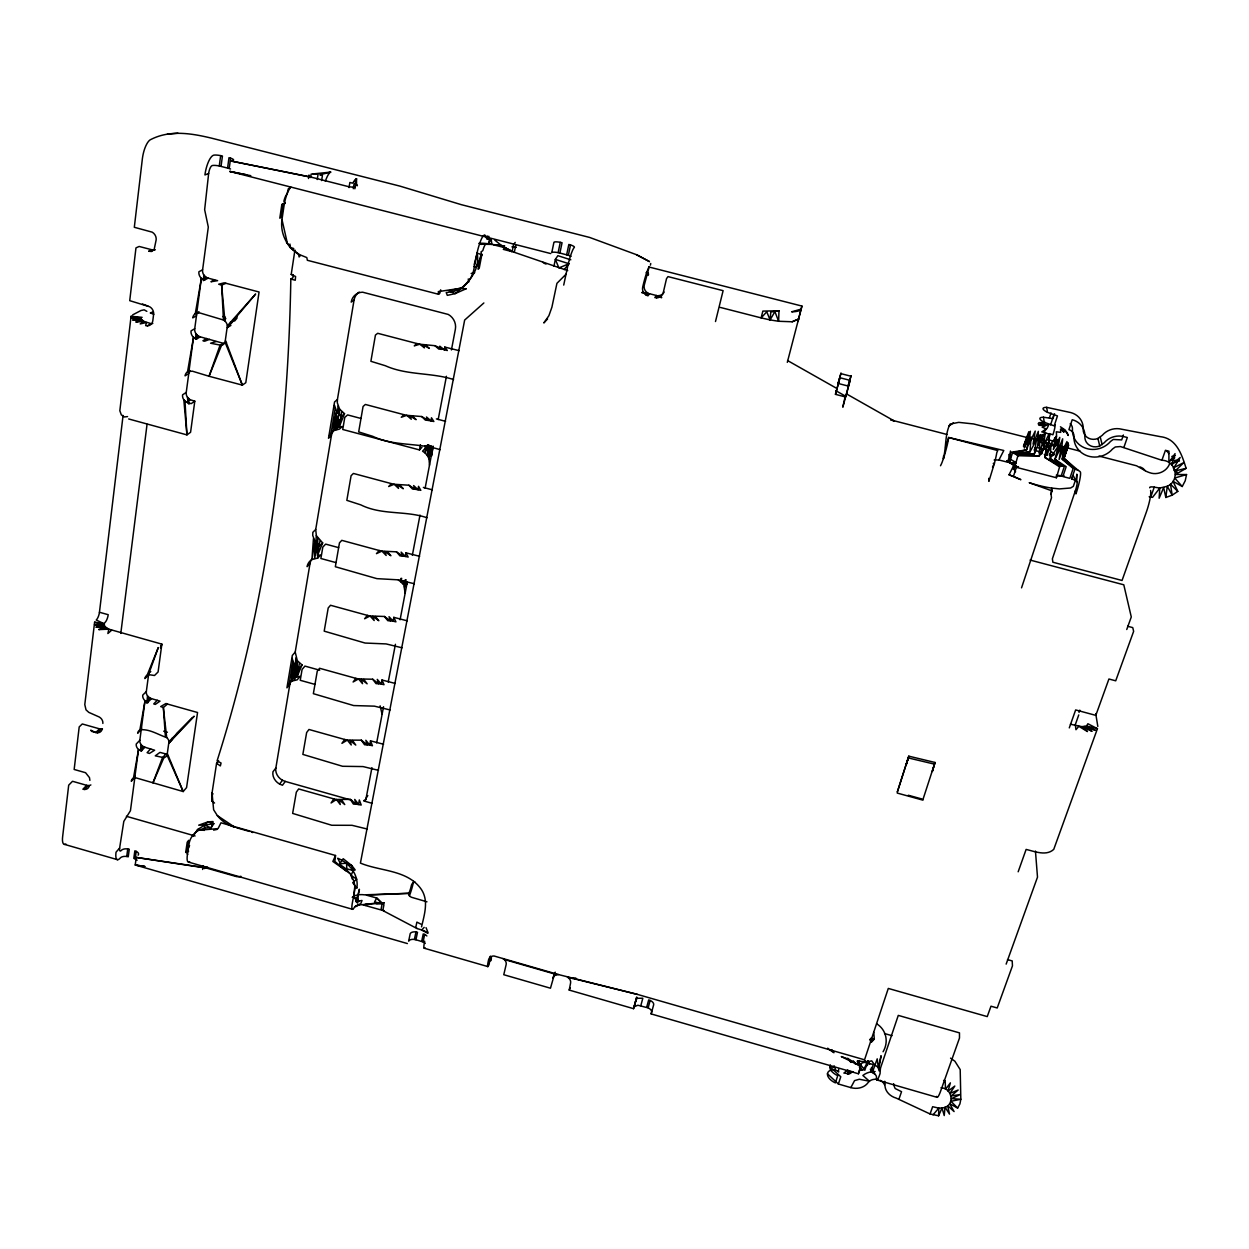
<?xml version="1.0" encoding="UTF-8"?>
<svg xmlns="http://www.w3.org/2000/svg" width="1249" height="1249" viewBox="0 0 1249 1249"><rect width="100%" height="100%" fill="white"/><g stroke="black" fill="none" stroke-linecap="round" stroke-linejoin="round"><path stroke-width="1.5" d="M226.537 342.46A6.948 6.151 53.8 0 1 223.446 343.366L219.902 345.614L209.051 376.261L242.368 385.129L245.788 382.709L259.058 292.001L224.211 282.82L218.684 284.226L221.635 285.131L224.929 321.071A6.994 6.214 54.3 0 1 227.365 325.833L225.07 342.226A6.979 6.183 53.6 0 1 221.526 345.364L209.051 376.261L192.268 371.156L187.537 371.843A6.885 6.058 51.8 0 0 185.086 375.84L188.771 373.482A6.854 6.026 51.9 0 1 190.035 370.547M295.217 652.087L292.328 655.444L286.927 687.824L289.83 684.343A12.131 10.554 36.6 0 1 294.452 677.723L297.106 676.677L297.309 660.674L295.217 652.087L310.002 563.596A12.521 11.132 40.8 0 1 312.531 558.365M359.212 292.079A13.458 12.349 55.5 0 0 354.045 300.119L337.417 399.539L334.56 401.944L328.503 438.274L331.375 435.729A12.943 11.725 46.9 0 1 336.356 428.204L339.197 426.971L339.338 419.805M339.463 414.449L339.572 409.079L337.308 402.803L337.417 399.539M214.547 803.029L211.877 801.046L212.049 792.959L216.577 763.311L218.653 760.828M940.513 465.752C947.554 452.575 943.51 437.103 950.021 424.098L958.732 422.365L973.658 423.957L1040.62 440.975M938.608 1115.794L938.811 1108.128L932.644 1106.708L930.068 1113.967L938.608 1115.794L942.027 1107.988C955.032 1107.114 953.252 1088.238 940.997 1087.754M943.526 455.901L943.448 458.82A17.783 1.233 -74.1 0 0 948.6 437.493L1003.79 450.499L998.935 459.991L994.157 460.022M331.375 435.729L315.716 529.451L316.34 535.618L322.648 542.893L317.543 555.399L320.587 555.04L317.746 558.053L311.922 559.552A12.568 11.163 40.7 0 0 307.113 566.64L310.002 563.596M720.189 307.395L761.125 317.886L762.858 311.095L778.986 310.782L778.627 321.274L792.147 321.774L798.049 319.276L792.147 321.774M403.271 580.644L405.113 593.369M294.936 250.019L291.204 274.468L293.093 274.733L292.906 277.778L290.83 279.027C288.051 441.974 266.443 605.297 217.061 760.953L221.057 763.014L220.37 765.918L216.577 763.311M427.923 445.003L427.501 455.76L428.985 458.773L429.5 465.221M433.184 446.861L431.42 456.135L429.937 453.122L430.234 445.987M382.085 714.334L380.133 705.826M1055.062 424.769A14.145 2.123 -69.6 0 1 1052.923 434.777L1049.207 433.637L1048.379 447.595L1056.482 436.042L1053.36 449.421L1059.776 437.4L1057.716 451.404L1062.68 438.805L1061.166 453.403L1066.974 441.568L1063.445 455.307L1068.192 442.817L1064.413 456.978L1068.598 444.894L1063.992 458.274L1074.952 469.031L1078.168 470.358A7.26 1.827 16.4 0 1 1080.494 472.294A17.908 2.482 -73.5 0 1 1075.935 493.917L1075.342 490.81A7.166 0.984 -73.5 0 0 1077.169 482.192L1076.029 480.927A7.244 1.858 16.5 0 0 1071.642 478.898L1074.952 469.031L1062.181 459.132L1064.086 446.361L1059.105 459.491L1061.385 446.33L1054.983 459.304L1062.758 466.049L1064.398 466.299L1061.104 476.15A7.244 1.858 16.4 0 0 1056.279 476.759L1056.451 477.758L1014.734 466.907L1013.626 464.706A7.182 1.858 16 0 0 1009.348 462.692L1010.066 459.101L1016.296 462.661L1013.626 464.706M930.068 1113.967L896.111 1098.074A15.394 12.771 9.6 0 1 885.057 1086.583L884.745 1081.259M488.796 236.248L489.546 239.199L488.359 243.93L491.169 239.355L491.903 244.382L485.58 244.304A9.196 1.655 -76.7 0 0 482.801 250.627L480.99 251.939L481.817 254.734L480.709 255.608L478.086 269.206L479.21 268.301L481.817 254.734L477.165 253.125C480.412 271.283 467.548 283.445 455.104 293.64L447.314 295.357L446.221 292.578L453.98 291.423L461.068 288.222A32.068 29.914 59.2 0 0 473.949 268.988L476.556 255.374A17.673 3.216 -76.7 0 1 483.831 235.265M936.531 1096.372A15.644 2.373 -76.2 0 0 940.653 1091.048L959.482 1038.06L959.482 1032.876L898.281 1015.39L880.42 1068.317L880.077 1073.578A15.597 1.873 -75.9 0 1 876.486 1077.184A6.276 3.388 21.2 0 0 874.909 1074.218L871.443 1067.458M1060.432 426.799L1065.288 430.093L1068.207 435.479L1067.177 432.654L1061.603 428.532L1063.945 432.232L1060.526 429.047L1060.729 432.357L1056.295 431.795A14.161 5.402 -77.4 0 1 1054.734 445.503L1051.002 444.722L1050.097 458.586L1060.339 466.111L1062.758 466.049L1050.097 458.586L1058.231 446.049L1054.983 459.304L1066.178 466.689L1062.899 476.556L1069.831 478.351L1073.141 468.5L1062.181 459.132L1067.739 445.628L1063.992 458.274L1078.168 470.358M287.785 685.155L291.563 681.173L292.969 661.314L292.25 658.379M295.857 657.926L294.452 677.723L297.309 660.674L301.993 664.89L297.106 676.677L300.057 676.38L297.2 679.831L291.563 681.173L294.436 664.062L292.969 661.314L289.362 682.891M313.468 538.538L311.922 559.552L314.967 541.442L312.734 535.446L312.828 532.355L315.716 529.451M314.935 554.634L316.34 535.618M337.199 417.135L336.356 428.204L339.572 409.079L344.521 413.669L339.197 426.971L342.335 426.549L339.494 429.063L333.499 430.718L329.439 435.276M337.48 413.435L338.042 406.05M1007.506 959.607L1012.205 960.918L1012.455 965.883L997.217 1007.974L990.988 1006.21L987.241 1016.592L888.289 988.427L864.542 1059.808L637.349 994.376L567.405 977.124A6.12 5.168 21.3 0 1 570.543 983.244L569.216 990.082L633.571 1008.677L636.74 997.03L634.258 1006.725L637.864 1005.242L648.137 1007.881A6.089 3.388 16.4 0 1 651.603 1012.283L651.151 1013.923L858.422 1073.765L861.029 1064.601A6.276 3.372 21 0 1 864.261 1062.477L871.74 1060.854L874.784 1065.147A6.292 3.372 21.1 0 1 878.297 1067.817L879.093 1070.861L880.42 1068.317M858.422 1073.765L859.515 1070.518L863.262 1069.94L867.29 1062.868L873.254 1064.585L870.772 1071.985M211.877 801.046L212.049 792.959L213.626 809.758L217.342 815.597L234.75 827.228A29.492 24.871 34.8 0 1 217.342 815.597M140.481 750.337L141.028 744.513A6.183 5.183 38.5 0 1 139.841 740.251L145.025 700.705A6.292 5.308 39.8 0 1 142.729 695.131L146.336 691.524L148.537 675.038A6.292 5.339 40.3 0 1 148.928 673.664M146.851 703.328L147.523 695.88A6.276 5.293 39.8 0 1 146.336 691.524M873.738 1032.314L874.3 1038.965L871.256 1042.197L869.632 1039.371M405.301 579.661L404.582 587.28L406.034 579.677M770.071 319.916L766.777 311.813L761.125 317.886L770.071 319.916L774.911 311.657L778.627 321.274L770.071 319.916L770.82 312.016L778.986 310.782M195.469 339.306L195.999 333.764A6.948 6.136 54.1 0 1 194.735 328.721L196.468 315.763A6.963 6.151 54.7 0 1 198.95 311.657M203.306 280.682L203.852 275.014A7.057 6.261 57.1 0 1 202.603 269.831L208.302 227.068L204.649 209.676L208.645 173.486A7.072 2.279 -78.6 0 1 212.033 165.633A7.119 1.452 10.5 0 1 219.262 165.961L229.207 168.506A7.119 1.452 10.5 0 1 230.534 169.005M430.249 445.831L428.985 458.773L431.467 445.752M431.42 456.135L432.31 446.923M1051.002 494.182L1051.658 488.078A38.797 10.008 16.3 0 1 1029.207 482.692L1052.08 490.904L1051.002 494.182L1051.517 497.711L1021.541 587.842M290.58 187.459A17.533 4.918 -78 0 0 284.007 205.913L281.977 219.559A32.255 29.211 60.3 0 0 287.379 243.321L292.75 249.706L299.37 254.562L299.104 256.966L300.15 255.858L290.299 247.599L286.489 242.29M123.073 415.449L99.452 612.26L108.21 614.695A6.229 2.03 -73.7 0 1 105.01 622.47L104.089 623.719L94.612 622.205L84.791 704.577L86.009 709.838L88.788 712.367L99.202 716.988A6.229 5.183 40 0 1 102.855 723.421M152.815 323.444A6.948 6.073 54.8 0 1 151.207 323.678L143.916 321.43L141.199 319.182L131.051 318.073L142.121 317.34L131.083 316.309L119.826 410.718L121.309 414.824L124.338 416.963L127.554 416.588M204.149 830.46L204.82 825.058L207.896 821.873L213.048 821.545L211.268 827.509L204.727 828.071L198.856 830.226A27.15 22.591 34.2 0 0 188.927 844.418L187.412 854.597A15.035 3.7 -72.5 0 0 189.645 861.685M120.794 633.415L147.054 424.285M997.998 449.89L996.749 452.825A17.814 1.686 -73.9 0 1 994.438 463.207L988.896 481.365L988.74 478.336M1054.546 413.731L1052.938 418.649L1043.461 417.213L1044.258 422.287L1054.203 425.878L1057.466 415.917L1047.489 412.357L1046.662 407.346L1070.721 412.56A18.001 16.768 -18.3 0 1 1083.195 429.11A10.882 10.07 -19.2 0 0 1097.902 438.461L1102.243 435.339A18.157 16.705 -18.7 0 1 1121.633 429.219L1160.524 436.697C1176.745 438.477 1181.944 455.026 1186.113 468.328L1175.465 474.495L1186.55 474.558L1185.223 480.756L1182.241 486.501L1173.014 481.318L1177.791 491.403L1172.187 495.15L1165.832 497.477L1167.284 486.267C1180.43 480.693 1176.058 460.413 1161.898 460.272L1120.4 446.549L1115.31 446.97L1112.547 449A22.045 20.39 -18.7 0 1 1087.754 455.963A22.045 20.39 -18.7 0 1 1073.968 436.354A7.307 6.791 -17.8 0 0 1068.925 429.672L1072.22 419.726A18.251 16.971 -17.8 0 1 1084.866 436.479A11.022 10.195 -18.7 0 0 1099.76 445.971L1104.163 442.802A18.392 16.908 -18.2 0 1 1123.819 436.619L1127.316 437.509L1123.881 447.439M119.623 848.055A6.026 1.686 -71.9 0 0 121.325 850.382A6.089 3.154 5.4 0 1 127.741 848.93L129.272 849.242L128.257 856.798L126.727 856.471A6.073 3.169 5.3 0 0 120.326 857.938A15.066 4.215 -71.9 0 1 116.032 852.193L119.623 848.055L123.807 821.389L130.442 810.71L134.876 777.378A6.12 5.09 37.6 0 1 135.267 776.066M134.876 777.378L131.301 781.281A6.151 5.105 37.5 0 1 133.471 778.033L134.783 777.518L138.514 749.494A6.214 5.199 38.5 0 1 136.235 744.029L139.841 740.251M188.989 371.172L193.501 337.339A6.979 6.151 54 0 1 191.05 330.876L194.735 328.721M196.468 315.763L192.783 317.87A6.994 6.183 54.6 0 1 195.266 313.749L196.733 313.062L201.37 278.34A7.104 6.276 57 0 1 198.903 271.736L202.603 269.831M188.006 403.162L187.491 397.338A6.807 5.995 51.1 0 1 186.242 392.405L188.771 373.482M444.8 347.066L444.441 349.845L447.314 350.516L444.8 347.066L459.132 350.657M126.727 856.471L127.741 848.93M219.262 165.961L220.651 155.625A7.135 1.421 10.6 0 0 213.407 155.266A17.673 5.683 -78.6 0 0 204.914 174.954L208.645 173.486M141.356 751.289L142.105 745.7L141.028 744.513M147.85 702.797L148.615 697.083L147.523 695.88M196.671 338.885L197.17 335.138L195.999 333.764M204.539 280.244L205.055 276.404L203.852 275.014M221.042 166.367L222.431 156.031L220.651 155.625M187.491 397.338L190.082 399.711L194.797 401.179L190.582 432.279L186.944 434.886L128.663 418.961M227.583 168.037L228.989 157.702L230.612 158.17A7.135 1.421 10.6 0 1 233.157 160.309M135.189 858.906L136.219 851.365L134.845 850.85L133.815 858.391L135.189 858.906A6.073 3.169 5.4 0 1 137.078 860.342M229.207 168.506L230.612 158.17M203.634 866.26A6.011 3.138 6.9 0 0 205.585 867.712L136.25 857.423L135.22 864.995L407.393 943.557M185.695 852.411L187.209 842.216L188.74 840.312L187.225 850.475L185.695 852.411L188.63 851.115L187.069 852.146A7.822 1.936 -72.4 0 0 187.74 854.378M283.398 203.79L281.837 204.539L279.807 218.153L281.368 217.388L283.398 203.79L285.209 203.306L283.866 201.308A9.118 2.576 -78 0 1 287.051 193.97L288.3 188.802L290.83 187.069M405.972 552.823L405.441 556.445L408.173 557.07L405.972 552.823L419.633 556.32M393.794 617.349L393.216 621.206L395.917 621.83L393.794 617.349L407.252 620.831M848.071 386.019L851.053 375.855L848.071 386.019L838.079 383.443L840.983 373.248L838.079 383.443M202.635 869.46L203.212 865.698M308.503 178.498L309.018 175.079A7.026 1.421 11.1 0 0 311.828 177.264L231.221 161.059L313.468 177.733L348.237 186.569A7.026 1.421 11.3 0 0 355.075 186.835M310.626 177.53L311.157 174.111L330.673 172.112A17.267 4.543 -77.9 0 0 325.349 181.277M381.975 680.002L381.351 684.077L384.005 684.686L381.975 680.002L395.23 683.437M317.246 179.513L318.042 174.423A7.01 1.405 11.1 0 0 313.093 173.861M370.485 740.844L369.813 745.138L372.436 745.731L370.485 740.844L383.552 744.248M321.618 180.574L322.414 175.485L319.791 174.813L330.673 172.112M649.043 267.021L801.936 306.067L787.307 362.366M490.404 956.141L489.14 964.353A15.316 1.296 -73.9 0 1 488.624 959.622A6.089 5.152 23.9 0 1 494.073 956L558.49 974.563L637.349 994.376M349.033 187.584L349.861 182.479L352.483 183.15L356.511 178.701L356.543 184.618A6.994 1.421 11.3 0 1 357.058 185.82M353.28 188.708L354.107 183.619L356.543 184.618M354.872 188.786L356.511 178.701A17.283 4.325 -77.7 0 0 353.701 182.167M335.185 408.47L331.141 432.7L336.715 411.514L334.451 405.207M351.75 800.234L285.303 781.437L282.461 785.246L279.604 784.075A11.928 10.179 34.4 0 1 272.938 771.804L275.842 768.041L289.83 684.343M315.107 554.728L317.824 538.491L317.543 555.399L319.978 540.973M297.106 676.677L299.401 663.047M339.197 426.971L341.773 411.67M878.843 1068.816L881.076 1055.733L878.297 1067.817L877.22 1058.84L872.302 1072.548L874.909 1074.218M195.266 313.749L201.37 278.34L204.477 280.073L208.146 278.137L217.607 280.666L210.94 281.759L214.578 279.807M187.537 371.843L193.501 337.339L196.577 339.041L200.23 336.84L223.446 343.366M141.652 728.183A6.214 5.215 38.8 0 0 141.262 729.525L137.671 733.257A6.229 5.23 38.8 0 1 139.872 729.916L145.025 700.705L147.85 702.266L151.441 698.628L160.013 701.142L155.282 704.42L153.721 703.921L157.28 700.267M1056.451 477.758L1059.574 466.861L1044.773 457.399L1047.177 443.738L1043.383 442.568L1048.692 439.024L1050.112 434.449L1043.852 432.388L1046.319 428.985L1042.15 427.127L1045.85 425.612L1039.309 425.3L1038.2 423.754L1038.934 422.677L1045.288 422.474L1042.587 424.114L1048.598 425.238L1047.005 428.469L1041.791 431.889L1045.444 432.669L1043.102 446.049L1049.207 433.637M133.471 778.033L138.514 749.494L141.309 751.024L144.884 747.23L154.626 750.227L149.396 753.459L147.101 752.679L150.661 748.854M360.68 418.384L347.597 414.918L344.786 417.385L342.741 429.484L419.461 449.921L420.429 444.738M401.678 578.303L400.991 581.925L403.13 584.407L403.817 580.785M426.768 445.503L425.316 453.168L427.501 455.76L429.156 447.048M428.844 444.816L427.767 450.546L429.937 453.122M365.239 800.687A11.928 10.273 31.8 0 0 366.129 798.142L371.937 767.667M376.652 742.905L383.537 706.731M388.236 682.032L395.418 644.297M400.086 619.785L407.283 581.972M412.342 555.321L420.007 515.072M425.113 488.234L433.122 446.127M438.196 419.539L446.424 376.277M451.435 349.939L455.37 329.236A13.474 12.568 53.5 0 0 448.297 314.451L362.585 292.188A13.52 12.396 55.4 0 0 351.188 302.102L354.045 300.119M650.432 265.131L650.745 263.492M567.717 270.611L514.323 252.298L515.681 245.507M553.932 266.24L555.352 259.402L557.85 255.686L570.824 259.808M415.979 931.941A6.026 3.31 11.1 0 0 410.218 933.628L408.657 941.137A6.011 3.325 11.1 0 1 414.403 939.435L415.979 931.941L417.509 932.269L415.933 939.763L423.083 941.933A6.011 3.325 11.2 0 1 425.253 943.463M560.27 242.337A7.072 1.499 12.5 0 0 553.947 242.228L551.793 252.563A7.057 1.53 12.5 0 1 558.116 252.641L560.27 242.337L562.066 242.743L559.895 253.047L568.357 255.264A7.057 1.53 12.5 0 1 571.043 256.357M421.553 926.852C424.441 914.315 429.219 899.764 420.554 888.304C406.612 869.694 380.086 871.334 360.415 863.09L464.659 320.056L483.863 302.961M421.662 941.403L423.239 933.924L424.676 934.439A6.026 3.31 11.2 0 1 426.846 935.969M566.656 254.765L568.826 244.461L570.528 244.945A7.072 1.499 12.6 0 1 574.306 247.427A17.939 2.451 -76.3 0 0 567.358 267.879L563.721 285.084M423.083 941.933L424.676 934.439M568.357 255.264L570.528 244.945M850.101 380.367L845.651 396.995L835.456 394.341L839.937 377.744L850.101 380.367L842.81 407.19L845.276 396.042L836.034 390.812M555.212 972.159A6.089 5.152 21.5 0 0 554.697 973.408L550.466 988.209L503.769 974.72L506.126 964.665A6.089 5.152 23.7 0 0 504.221 959.466L502.925 958.545M715.49 321.539L723.109 290.674L668.012 276.607L666.529 278.621L663.297 292.469A7.166 7.01 56.1 0 1 656.646 297.824L654.819 297.59L656.349 295.482L661.564 297.777M839.937 377.744L835.456 394.341M474.136 264.757L477.165 253.125M640.815 1005.664L642.829 998.216L637.427 998.294L636.038 999.746L633.571 1008.677M646.654 1007.334L648.684 999.903L650.167 1000.449A6.104 3.372 16.3 0 1 653.649 1004.836L651.151 1013.923M648.137 1007.881L650.167 1000.449M908.257 757.924L906.352 764.372A16.502 1.546 -74.7 0 0 908.257 757.924L908.772 756.16L935.017 762.468L932.332 771.507L934.502 764.154L908.257 757.924L897.266 792.194L908.772 756.16M167.069 755.161L183.197 791.554L167.46 753.834A6.198 5.199 37.9 0 1 165.914 753.959L162.432 757.8L152.94 782.92L163.9 757.659A6.214 5.215 37.9 0 0 167.069 755.161L168.974 741.609A6.245 5.246 38.2 0 0 166.71 737.566L163.354 707.527L167.46 704.046L197.545 712.508L186.569 787.588L183.197 791.554L134.783 777.518M945.587 447.392L948.6 437.493L997.061 450.389M1041.666 453.73L1044.726 443.879A10.663 2.576 16.1 0 1 1039.824 441.818L1036.982 438.774L1040.948 434.574L1039.917 435.074L1036.873 439.242L1043.368 434.277L1043.305 435.714L1040.042 435.932L1041.323 437.025L1037.7 440.429L1038.856 436.213L1037.419 438.415L1039.277 438.071A10.663 2.576 16.1 0 1 1043.914 438.493L1040.885 448.25L1041.666 453.73A10.632 2.623 16.1 0 1 1039.152 452.794M883.074 1051.752C888.898 1042.025 886.415 1029.863 876.657 1023.774M998.935 459.991L1007.553 462.161L1010.706 452.294L1026.553 449.905L1031.128 437.041L1029.957 451.935L1015.656 454.136L1012.502 452.825L1009.348 462.692L1016.296 462.661M1006.913 460.678L1013.751 465.471L1009.02 474.792L1020.886 479.678L1013.454 476.384L1016.608 466.595L1007.084 460.85M935.017 762.468L923.027 799.298L908.304 795.238M1049.425 417.869L1051.034 412.935M1050.596 424.832L1053.844 414.871M877.828 1079.526A9.196 7.635 10.4 0 0 869.413 1081.212L868.039 1082.664A15.3 12.74 11 0 1 850.834 1087.614L838.391 1084.007L840.764 1076.763L829.789 1066.584M1059.574 466.861L1060.339 466.111L1044.773 457.399L1051.002 444.722M291.563 681.173L296.528 666.451L294.436 664.062M1075.342 490.81L1052.392 558.803L1052.86 562.222L1122.055 580.473L1146.285 512.262A17.954 3.138 -73.1 0 0 1150.548 490.482M1079.042 712.383L1079.792 710.166M1123.382 435.011L1121.696 439.913L1113.249 439.461L1110.517 441.459A21.748 20.14 -19.2 0 1 1086.052 448.36A21.748 20.14 -19.2 0 1 1072.454 429A7.197 6.698 -18.3 0 0 1070.174 423.754M1046.99 455.104L1050.362 445.331A10.663 2.576 16.1 0 0 1056.108 445.643L1057.388 444.55L1055.592 442.677A10.663 2.576 16.1 0 0 1049.503 439.945L1046.162 449.624L1046.99 455.104L1044.351 454.511M899.046 1098.917L901.544 1091.673L895.158 1088.535L894.175 1086.224A18.392 15.253 10.4 0 0 893.597 1083.679M1075.186 480.99L1073.328 486.345L1070.612 488L1059.464 488.905L1051.658 488.078L1052.08 490.904M1075.092 725.31L1078.746 714.943M1161.898 460.272L1165.442 450.296L1168.955 451.201L1168.892 462.567L1175.044 453.637L1171.796 464.769L1180.164 457.509L1173.951 467.626L1183.927 462.52L1175.2 470.935L1186.113 468.328M1149.158 496.743A7.307 1.827 17 0 1 1150.766 496.977L1154.248 487.157L1159.806 488.047L1167.284 486.267L1172.187 495.15L1170.469 484.128L1177.791 491.403M1018.169 871.786L1026.116 849.429C1034.718 851.412 1046.272 856.361 1053.75 849.367L1097.434 728.682L1087.895 723.749L1086.521 725.981L1081.946 726.653L1070.409 724.233M1069.285 727.886L1075.654 709.932L1095.81 715.365L1108.925 679.003L1115.716 680.814L1133.639 631.338L1132.765 627.623L1127.644 626.249M859.858 1067.52L861.045 1064.21M1006.148 964.119L1037.497 877.141L1035.452 851.069M1126.754 629.512L1131.282 616.959L1123.788 584.797L1030.082 560.067M147.163 675.147L148.506 674.601L158.28 647.56L147.163 675.147A6.323 5.355 40.3 0 0 144.915 678.582L148.537 675.038M160.559 647.716L161.855 644.125L108.819 629.168L104.854 626.545L104.089 623.719L96.235 620.019A6.229 2.061 -73.7 0 0 99.452 612.26M798.673 319.416L797.892 321.571L801.936 306.067M554.697 973.408L552.932 978.17A6.12 5.168 21.5 0 1 556.945 974.657L558.49 974.563M211.721 796.846L212.923 793.63M570.215 987.74L569.216 990.082M341.68 416.12L336.356 429.469L338.932 414.122L336.715 411.514L333.499 430.718L338.932 414.122L341.68 416.12L344.521 413.669M352.28 879.062L351.141 875.455L353.124 870.506L351.875 865.635L343.194 858.719L339.447 864.167L345.27 868.274L349.954 873.488A27.197 22.904 30.5 0 1 354.451 891.911L352.499 902.059A15.144 2.404 -73.3 0 0 354.404 907.336L358.713 904.963L384.067 902.762M160.481 647.56L161.855 644.125L158.092 671.962L154.501 675.506L148.506 674.601M299.135 668.309L294.233 680.127L296.528 666.451L299.135 668.309L301.993 664.89M1071.642 478.898L1073.141 475.479L1076.029 480.927L1076.825 474.152L1076.825 481.599M481.817 254.734L476.259 267.224L473.699 266.427M187.225 850.475L189.567 845.526M992.518 467.173L994.438 463.207L993.267 463.41M857.829 1063.961L859.562 1060.573M1169.595 463.816C1166.753 471.622 1157.245 475.557 1149.595 472.653A7.104 1.702 16.8 0 1 1145.177 470.67L1136.606 465.799L1098.964 456.072M850.834 1087.614L854.55 1080.619L859.328 1079.245L869.413 1081.212L862.872 1075.467A18.392 15.253 10.4 0 1 875.127 1071.517M933.034 1114.826L938.811 1108.128L942.027 1107.988L944.228 1115.56L945.04 1107.16L949.505 1114.124L947.648 1105.693L954.08 1111.563L949.677 1103.694L957.64 1108.066L959.935 1103.866L960.824 1099.245L960.2 1069.597L954.907 1061.244L950.551 1058.137M1045.444 432.669L1037.872 444.878L1038.341 431.358L1033.064 444.16L1035.234 431.061L1028.973 443.957L1030.378 431.233L1025.882 444.269L1028.817 431.701L1023.477 446.361L1028.161 434.433L1024.336 448.001L1029.317 435.682L1026.553 449.905L1012.502 452.825L1029.957 451.935L1036.436 439.882L1034.344 453.949L1017.545 455.463L1015.656 454.136L1034.344 453.949L1039.761 441.272L1039.402 455.807L1017.545 455.463L1039.402 455.807L1047.177 443.738M198.856 830.226L218.044 828.618L220.995 822.794L335.513 855.487L332.858 861.451L349.954 873.488M366.129 798.142L367.815 795.551M192.955 836.487L197.529 829.539L204.82 825.058L213.829 823.669L210.925 828.025L204.82 825.058L198.7 825.183L207.896 821.873L213.829 823.669M341.633 799.813L344.755 804.575L339.072 799.797L340.259 804.543L336.434 799.485L333.858 798.907L331.079 802.982L336.434 799.485L350.298 799.376L355.996 804.137L361.211 805.043L359.322 799.953L358.619 804.45L354.747 799.422L355.996 804.137L353.436 804.122L350.298 799.376M515.197 242.4L513.495 244.851L512.137 251.642L503.347 249.378L505.299 247.802L514.323 252.298M352.577 740.47L355.778 745.075L349.985 740.423L351.234 744.982L347.316 740.095L344.693 739.486L341.929 743.358L347.316 740.095L361.336 740.173L367.159 744.81L369.813 745.138L365.848 740.267L367.159 744.81L364.567 744.763L361.336 740.173M656.646 297.824L658.176 295.701A7.135 6.979 56.7 0 0 664.14 292.094M656.349 295.482L649.527 293.734L647.95 295.841L646.233 295.139A7.182 7.01 56.6 0 1 642.673 287.176A18.001 1.764 -75.8 0 1 649.277 266.568L644.265 285.115A7.135 6.963 57.2 0 0 647.809 293.047L646.233 295.139M279.604 784.075L282.477 780.266A11.865 10.148 34.4 0 1 275.842 768.041M363.849 679.394L367.144 683.812L361.226 679.3L362.538 683.671L358.51 678.941L355.856 678.348L353.108 681.985L358.51 678.941L372.702 679.222L378.65 683.734L381.351 684.077L377.26 679.378L378.65 683.734L376.027 683.64L372.702 679.222M375.449 616.491L378.837 620.737L372.795 616.366L374.169 620.519L370.047 615.991L367.347 615.367L364.614 618.77L370.047 615.991L384.411 616.475L390.469 620.831L393.216 621.206L389.032 616.694L390.469 620.831L387.83 620.706L384.411 616.475M1007.553 462.161L1010.066 459.101M564.126 269.565L569.013 263.742L555.352 259.402L558.912 267.926L569.013 263.742M234.562 321.055L237.013 318.152M387.393 551.683L390.89 555.743L384.708 551.527L386.16 555.462L381.929 551.121L379.181 550.497L376.464 553.65L381.929 551.121L396.464 551.839L402.662 556.039L405.441 556.445L401.148 552.12L402.662 556.039L399.977 555.883L396.464 551.839M227.365 325.833L255.639 294.015L227.349 327.581L230.893 325.427M237.31 316.481L230.909 323.678A6.963 6.183 54.4 0 0 230.487 321.945M399.711 484.909L403.302 488.749L396.995 484.706L398.525 488.39L394.169 484.269L391.39 483.628L388.673 486.517L394.169 484.269L408.891 485.221L415.23 489.265L420.819 490.326L418.524 486.329L418.04 489.686L413.622 485.58L415.23 489.265L412.513 489.062L408.891 485.221M547.593 318.948L543.83 322.945L548.904 315.685L551.902 307.207L556.929 283.336L566.187 274.046M139.841 750.43L143.416 746.621L144.884 747.23M871.256 1042.197L874.3 1038.965L870.662 1038.294M424.176 927.383L421.709 929.99L417.01 928.522L382.413 910.334L363.162 904.932L370.844 904.198M419.461 449.921L421.928 447.298M88.164 785.559L86.681 785.324L82.902 789.227L84.401 789.477L88.164 785.559A6.104 5.027 38.5 0 0 90.865 784.934M322.648 542.893L319.791 545.844L314.967 541.442L314.686 558.412L317.121 543.924L317.746 558.053M146.367 701.657L149.958 698.019L151.441 698.628M176.406 733.834L192.268 717.847M168.974 741.609L194.157 716.223L168.974 743.061L172.456 739.267L172.44 737.831M101.028 729.073L99.514 728.838L95.751 732.57L90.74 730.181L91.708 731.414L97.266 732.804L101.028 729.073A6.198 5.168 39.9 0 0 102.48 728.932M412.42 416.042L416.12 419.664L409.656 415.792L411.28 419.227L406.799 415.339L403.973 414.684L401.272 417.275L406.799 415.339L421.694 416.542L428.188 420.398L433.856 421.506L431.467 417.775L431.03 420.866L426.487 416.979L428.188 420.398L425.425 420.148L421.694 416.542M204.461 868.555L206.257 867.384A5.98 3.138 6.9 0 1 207.584 867.071M111.692 630.167L107.882 633.524L108.819 629.168L98.749 629.59L106.477 627.919L95.908 627.17L104.854 626.545L94.502 624.641L104.042 625.109L94.612 622.205M358.713 904.963L360.586 904.073L362.023 900.467L357.23 901.278L357.682 903.074L356.043 901.669L357.105 901.903L356.09 900.264L357.292 900.248L359.4 889.257L356.23 901.419L357.292 900.248L356.324 898.734L353.545 897.422L354.747 887.009L356.917 887.914C358.791 874.831 349.501 862.965 337.745 858.25L340.462 863.746L346.488 863.2L351.875 865.635L355.2 869.944L353.124 870.506L346.863 868.836L346.488 863.2M425.519 345.005L429.328 348.393L422.724 344.708L424.426 347.862L419.82 344.224L416.947 343.553L414.278 345.848L419.82 344.224L434.917 345.692L444.441 349.845L439.773 346.207L441.553 349.361L438.758 349.064L434.917 345.692M299.37 254.562L306.817 257.575L307.363 260.292L438.571 294.28L439.757 293.328A21.202 4.247 -76.7 0 0 440.678 289.83M948.818 426.128L953.393 422.833M194.797 401.179L191.159 403.661L186.413 402.178L183.822 399.789A6.838 6.011 51 0 1 182.573 394.84L186.242 392.405M186.413 402.178L190.082 399.711M206.585 338.51L202.947 340.727L204.664 341.211L209.567 339.369M194.953 338.385L198.622 336.184L200.23 336.84M225.835 318.604L223.462 320.009L200.059 313.015L196.733 313.062M1174.778 457.774L1170.329 460.35L1179.337 460.397M131.083 316.309L141.199 318.183L141.199 319.182L132.659 320.009L142.136 320.29L135.782 322.008L143.916 321.43L140.2 323.913L146.445 322.507L145.649 325.599L147.32 325.817L151.207 323.678M847.837 1069.831L843.887 1073.063L849.226 1073.703L847.275 1073.843L850.85 1073.313L847.79 1072.142L853.317 1071.829L849.445 1071.158M202.838 279.417L206.507 277.465L208.146 278.137M132.706 314.857L140.996 310.501L144.181 309.83L146.851 311.36M636.475 254.687L649.386 261.541L636.475 254.687L589.669 237.451L461.303 204.664L399.93 186.117L211.549 138.155C191.753 133.424 170.207 129.709 151.129 139.357A17.627 6.229 -79.1 0 0 142.355 158.92L134.314 227.287L152.144 232.142A7.166 6.261 58.3 0 1 156.156 239.886L154.127 249.628L151.597 251.486L148.85 251.236L153.689 250.003A7.104 6.214 58.1 0 0 155.329 249.738M834.473 1065.99L832.365 1066.943L835.347 1067.864L835.066 1069.628L838.797 1071.861A12.162 1.608 -66.9 0 1 838.75 1069.253M225.882 283.336L221.635 285.131L223.462 320.009L224.929 321.071M139.872 729.916C149.037 728.51 158.217 734.771 166.71 737.566M281.837 204.539L285.209 203.306M216.077 341.555L210.597 343.225L221.526 345.364M1171.25 463.332L1179.493 460.897M1186.55 474.558L1174.716 478.024L1182.241 486.501M148.85 251.236L153.689 250.003M1171.843 456.463L1175.387 455.604M471.154 273.469L474.682 272.704M213.61 830.117L217.092 829.414M461.068 288.222L438.321 291.61L438.571 294.28M572.229 978.451L575.773 977.998M376.589 903.651L384.255 902.933M163.9 757.659L155.282 755.848L159.966 752.398L165.914 753.959M167.335 134.158L177.951 133.206M1018.466 466.611L1014.734 466.907L1017.826 456.026M1064.289 476.056L1056.311 475.198M504.674 246.084L493.246 244.742L505.299 247.802L512.137 251.642L503.753 247.349L494.713 240.042M512.309 246.974L516.118 247.411M504.487 245.912L491.076 244.289A16.112 3.56 12.1 0 0 478.851 243.368M512.152 246.849L515.978 247.302M642.08 292.344L647.809 293.047M641.908 292.766L649.527 293.734M197.529 829.539L202.494 830.226M136.25 857.423L206.959 868.211L236.529 876.611A5.995 3.154 7.4 0 0 240.885 876.283M550.7 253.563L229.816 171.441L246.646 174.813M229.816 171.441L250.799 175.687M414.403 939.435L415.933 939.763M943.604 1080.401L945.165 1080.728L945.524 1089.3L950.38 1082.867L948.053 1091.111L954.814 1086.037L949.974 1093.375L958.17 1090.018L951.145 1095.951L960.216 1094.53L951.488 1098.652L960.824 1099.245L950.989 1101.29L957.64 1108.066M1150.766 496.977L1152.546 497.367L1159.806 488.047L1159.134 498.226L1163.646 487.61L1165.832 497.477M558.116 252.641L559.895 253.047M1097.434 728.682L1086.521 725.981L1095.482 730.368L1084.585 726.543L1092.079 731.352L1081.946 726.653L1087.473 731.571L1078.824 726.34L1075.967 729.697L1075.405 725.591M840.905 373.638L851.006 376.246M1044.383 441.943L1080.151 451.201M946.945 434.465L890.771 419.898L894.378 421.022L846.916 394.153M152.003 249.8L139.17 246.459L135.969 247.88L129.724 300.666L149.661 306.754A6.994 6.104 55 0 1 153.611 314.295L152.8 320.806A6.994 6.104 54.7 0 1 147.32 325.817M293.734 248.504L290.299 247.599L289.924 244.039M416.947 343.553L377.713 333.296L375.434 335.075L370.891 361.304L385.332 365.723C407.158 375.496 431.264 372.358 453.543 379.524M148.038 306.099L142.448 304.022M436.385 418.899L445.565 421.335M403.973 414.684L365.364 404.457L363.069 406.487L358.682 431.904L372.858 436.369C394.309 446.517 418.15 442.427 440.07 449.702M222.681 316.512L225.398 317.23M423.364 487.438L432.404 489.858M391.39 483.628L353.405 473.449L351.094 475.713L346.832 500.349L360.774 504.861C381.851 515.353 405.425 510.373 427.002 517.742M379.181 550.497L341.789 540.349L339.478 542.831L335.341 566.734L376.901 578.646L398.197 579.833L414.34 583.751M338.651 547.64L325.646 544.111L322.82 547.078L320.884 558.506L335.762 562.55M367.347 615.367L330.532 605.265L328.206 607.951L324.194 631.151L365.098 643.048L386.128 643.922L402.037 647.794M897.204 793.053L922.98 800.172M355.856 678.348L319.588 668.277L317.262 671.15L313.358 693.679L353.654 705.56L374.435 706.153L390.094 709.963M1034.484 450.28L1041.869 452.325M1049.238 454.386L1052.938 455.401M319.713 670.198L304.912 666.092L302.071 669.511L300.244 680.299L315.06 684.421M344.693 739.486L308.971 729.478L306.645 732.538L302.851 754.412L342.538 766.277L363.053 766.574L378.494 770.352M290.83 279.027L295.264 280.26L295.576 276.497L291.204 274.468M363.834 800.968L372.202 803.341M99.514 728.838L82.278 723.967L79.202 726.918L74.159 769.462L85.572 772.709L89.475 777.627L89.881 780.375M333.858 798.907L298.652 788.946L296.325 792.163L292.641 813.411L331.734 825.261L352.015 825.308L367.237 829.039M163.697 731.196L167.397 732.242M236.592 827.759L249.488 831.444M86.681 785.324L72.52 781.281L68.695 785.168L62.622 836.799A15.035 4.621 -71.6 0 0 65.869 844.012M426.955 901.809L411.467 897.266A5.886 3.123 11 0 1 408.798 893.332A5.948 0.796 -73.6 0 0 411.343 885.557A5.87 4.996 27.7 0 1 415.027 882.059M126.399 816.3L195.078 835.971M884.526 1033.548L892.036 1035.686M188.521 862.091L352.577 909.319M504.221 959.466L556.945 974.657M64.495 844.386L117.578 859.702M424.301 948.241L487.828 966.585M876.751 1079.917L936.922 1097.293M167.46 704.046L165.961 703.499L160.699 706.575L163.354 707.527L165.383 736.629M1009.02 474.792L1013.454 476.384M153.799 314.264L150.317 312.953A32.911 11.21 -76.8 0 1 153.034 312.234M1013.751 465.471L1016.608 466.595M546.032 264.039L544.392 263.367A6.901 6.588 61 0 1 542.956 262.306M282.477 780.266L285.303 781.437M251.33 831.959L252.735 832.537M658.176 295.701L661.642 297.262M421.038 924.182L416.885 922.121L415.823 927.148L417.01 928.522M860.889 1066.349L841.295 1056.56L849.242 1059.433L860.889 1066.349L857.298 1061.166L864.964 1061.65L867.29 1062.868L864.823 1070.268L857.782 1060.994M427.845 933.346L421.709 929.99L427.985 932.503L426.05 927.679M1173.951 470.42L1176.948 472.106L1173.279 467.969M787.573 360.555L836.736 388.392M351.141 875.455L356.761 879.14L352.718 882.7L356.917 887.914M142.105 745.7L143.416 746.621M148.615 697.083L149.958 698.019M398.337 580.004L400.991 581.925L400.898 578.396M197.17 335.138L198.622 336.184M205.055 276.404L206.507 277.465M1015.078 470.373L1012.955 468.765L1016.14 466.142L1013.532 466.502L1015.562 471.794M1145.177 470.67L1143.975 469.468A7.088 1.702 16.7 0 0 1140.072 466.939M345.692 870.756L334.794 861.357A18.47 3.263 -73.2 0 0 335.513 855.487M827.447 1073.797L838.391 1084.007M851.584 1062.353L847.618 1058.262L850.897 1062.384M382.413 910.334L381.117 908.975L382.116 903.979L376.761 898.031L366.425 895.143L408.798 893.332L364.552 894.83A13.848 7.432 10 0 0 352.218 897.328M859.406 1067.208L861.794 1069.878L857.47 1061.182M384.208 911.114L382.959 909.709L383.958 904.713L376.761 898.031L374.591 901.809L382.116 903.979L374.294 903.324L365.098 904.37L365.457 905.416M485.908 236.326L488.172 239.168L489.546 239.199L487.407 236.217M1166.738 450.842L1168.845 453.637M831.772 1049.66L833.957 1052.72A33.848 17.97 20.4 0 1 827.697 1048.176M646.155 272.516L648.075 275.42A35.222 7.666 12.9 0 0 647.091 271.814M853.286 1060.854L855.362 1064.07M884.526 1084.694L883.449 1082.93A9.196 7.635 10.4 0 0 879.999 1080.26M865.385 1060.901L867.352 1064.226M870.319 1069.222L872.302 1072.548L870.912 1069.16M484.768 234.906L487.126 239.293L488.172 239.168L486.954 236.217M867.961 1060.698L869.71 1064.086M865.042 1060.776L867.493 1065.584M405.613 581.269L407.049 584.126M867.446 1060.713L868.836 1064.086M225.07 342.226L242.368 385.129L225.523 340.602M1008.802 454.527L1010.394 459.991L1010.379 451.03M1100.275 437.15L1102.164 444.644M1097.902 438.461L1099.76 445.971M281.977 219.559L287.379 243.321M489.983 957.187L490.638 960.918A30.023 16.596 12.1 0 0 491.403 957.327M1095.716 713.601L1097.824 726.434M468.266 278.949L468.703 282.071M183.822 399.789L186.944 434.886L184.993 401.148M188.646 398.681L188.974 404.27M427.642 444.972L427.767 450.546L425.035 448.563L422.568 451.17L425.316 453.168L425.16 445.721M1047.489 412.357A14.301 3.263 15.9 0 1 1046.662 407.346M1044.258 422.287A14.27 3.325 15.9 0 1 1043.461 417.213M830.382 1064.944A12.209 6.651 20.6 0 0 837.751 1075.654L835.378 1082.899A12.193 6.682 20.7 0 1 827.462 1074.733A12.193 6.682 20.7 0 1 833.879 1069.612M1049.753 454.121A38.922 9.805 16.2 0 1 1053.126 455.307M424.957 947.648A15.269 1.811 -73.6 0 1 424.676 941.184M413.638 881.357A14.863 1.998 -73.6 0 1 409.531 895.533M366.16 798.938A11.881 10.242 31.8 0 1 363.974 800.547M136.219 851.365A6.089 3.154 5.5 0 1 138.108 855.206M1149.705 487.797A7.322 1.795 17 0 1 1154.248 487.157M89.241 785.621A6.136 5.043 38.5 0 1 84.401 789.477M102.184 728.823A6.229 5.183 39.8 0 1 97.266 732.804M149.693 672.493A6.292 5.339 40.3 0 1 150.786 671.603M861.248 1064.773A6.058 5.058 10.9 0 1 859.468 1066.303M1053.937 454.964A10.632 2.623 16.1 0 1 1049.425 455.463M1035.249 450.78A10.632 2.623 16.1 0 1 1034.141 449.843M1034.875 447.954A10.632 2.623 16.1 0 1 1036.42 447.798M1038.465 447.891A10.632 2.623 16.1 0 1 1040.885 448.25L1046.162 449.624A10.632 2.623 16.1 0 1 1048.66 450.53M1050.846 451.529A10.632 2.623 16.1 0 1 1054.172 454.308M1039.277 436.104L1039.277 438.071L1041.604 436.01L1039.277 436.104M1057.716 442.208L1057.31 445.019L1057.216 443.02L1056.108 445.643L1055.452 443.364L1057.169 439.945L1056.435 438.945L1057.122 443.988L1057.716 442.208M1040.667 423.349L1039.309 425.3L1043.93 424.379L1040.667 423.349M1056.873 441.069L1055.592 442.677L1054.64 437.774L1056.873 441.069M1042.244 440.272L1039.824 441.818L1039.683 438.914L1042.244 440.272M357.355 897.328L354.966 898.702L358.822 901.637L357.355 897.328M466.189 288.738L455.104 293.64L449.031 290.783L459.757 288.378L466.189 288.738M359.337 904.417L355.356 906.29L359.337 904.417M800.703 309.237L791.632 311.813A34.8 7.525 13.8 0 0 800.703 309.237M483.316 244.023L480.803 244.351L486.595 243.977L483.316 244.023M144.837 866.416L135.22 864.995L144.759 866.447"/></g></svg>
